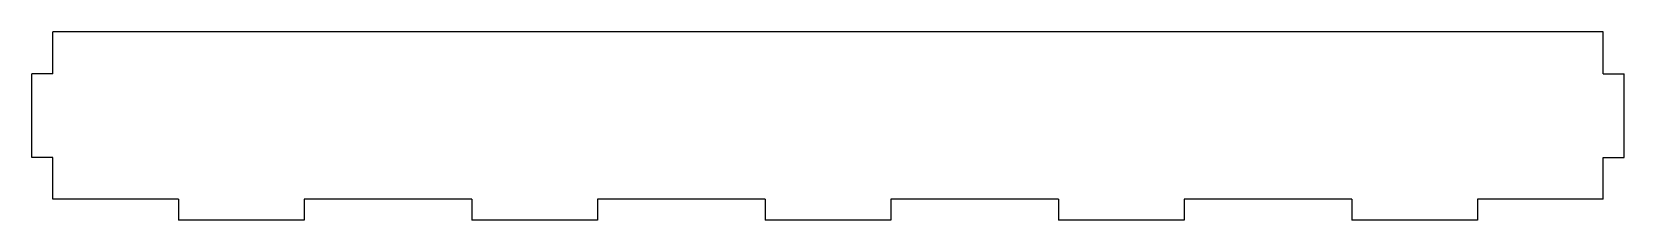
# Model space of a CAD drawing. Header units: millimetres. Extents: x 35 to 415, y -435 to -390.
import ezdxf

# ---------------------------------------------------------------- set-up
doc = ezdxf.new("R2010")
doc.units = ezdxf.units.MM

msp = doc.modelspace()

# ---------------------------------------------------------------- linework, layer by layer
at = {"color": 7, "linetype": 'Continuous', "lineweight": 25}
for p, q in [((410, -390), (40, -390)), ((40, -400), (40, -390)), ((410, -400), (410, -390)), ((40, -400), (35, -400)), ((35, -420), (35, -400)), ((410, -400), (415, -400)), ((415, -420), (415, -400)), ((40, -420), (35, -420)), ((40, -430), (40, -420)), ((410, -430), (410, -420)), ((410, -420), (415, -420)), ((70, -430), (40, -430)), ((70, -430), (70, -435)), ((100, -430), (100, -435)), ((140, -430), (100, -430)), ((140, -430), (140, -435)), ((170, -430), (170, -435)), ((210, -430), (170, -430)), ((210, -430), (210, -435)), ((240, -430), (240, -435)), ((280, -430), (240, -430)), ((280, -430), (280, -435)), ((310, -430), (310, -435)), ((350, -430), (310, -430)), ((350, -430), (350, -435)), ((380, -430), (380, -435)), ((410, -430), (380, -430)), ((100, -435), (70, -435)), ((170, -435), (140, -435)), ((240, -435), (210, -435)), ((310, -435), (280, -435)), ((380, -435), (350, -435))]:
    msp.add_line(p, q, dxfattribs=at)

doc.saveas('drawing.dxf')
